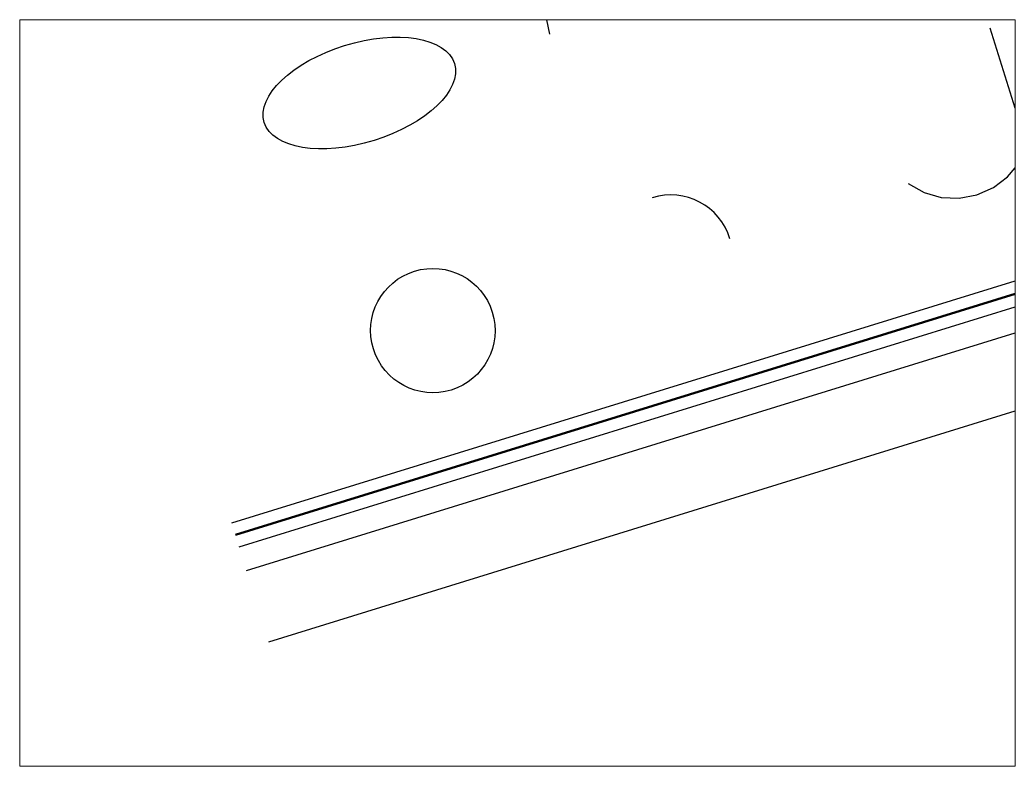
# Paper-space layout 'Detail' of a CAD drawing. Header units: millimetres. Extents: x 1.5 to 9.5, y 1.25 to 7.25.
# The model-space entities are those that its viewports show. They can reach past a viewport. Long polylines and large blocks are cut down to what shows.
import ezdxf

# ---------------------------------------------------------------- set-up
doc = ezdxf.new("R2010")
doc.units = ezdxf.units.MM
doc.linetypes.add('DASHED', pattern=[0.75, 0.5, -0.25])
doc.linetypes.add('HIDDEN', pattern=[0.375, 0.25, -0.125])
doc.layers.add('Hidden', color=2, linetype='HIDDEN', lineweight=35)
doc.layers.add('Locked', color=5, linetype='Continuous')
doc.layers.add('Walls', color=1, linetype='Continuous')
doc.layers.add('NoPlot', color=8, linetype='Continuous', plot=False)
doc.layers.add('Orange', color=30, linetype='Continuous', true_color=0xff7f00)

msp = doc.modelspace()

# ---------------------------------------------------------------- linework, layer by layer
at = {"layer": 'Hidden', "linetype": 'DASHED', "lineweight": 50}
msp.add_line((0, 45), (500, 45), dxfattribs=at)
at = {"layer": 'Locked'}
msp.add_line((0, 30), (500, 30), dxfattribs=at)
at = {"layer": 'NoPlot'}
msp.add_line((0, 40), (500, 40), dxfattribs=at)
at = {"layer": 'Orange', "color": 3, "true_color": 0x00ff00}
msp.add_line((0, 50), (500, 50), dxfattribs=at)
at = {"layer": 'Walls', "color": 3}
msp.add_line((0, 0), (500, 0), dxfattribs=at)
at = {"layer": 'Walls'}
msp.add_lwpolyline([(300, 100, 0.5), (350, 100), (350, 150)], format="xyb", dxfattribs=at)
msp.add_circle((100, 100), 25, dxfattribs=at)
msp.add_arc((200, 100), 25, 0, 90, dxfattribs=at)
msp.add_ellipse((200, 200), major_axis=(0, 30), ratio=0.66666667, start_param=-1.57079633, end_param=1.57079633, dxfattribs=at)
msp.add_ellipse((100, 200), major_axis=(40, 0), ratio=0.5, dxfattribs=at)
msp.add_point((300, 200), dxfattribs=at)

psp = doc.layouts.new('Detail')

# ---------------------------------------------------------------- viewports
at = {"layer": '0', "view_twist_angle": 17.188734}
psp.add_viewport(center=(5.5, 4.25), size=(8, 6), view_center_point=(100, 100), view_height=300, dxfattribs=at)

doc.saveas('drawing.dxf')
